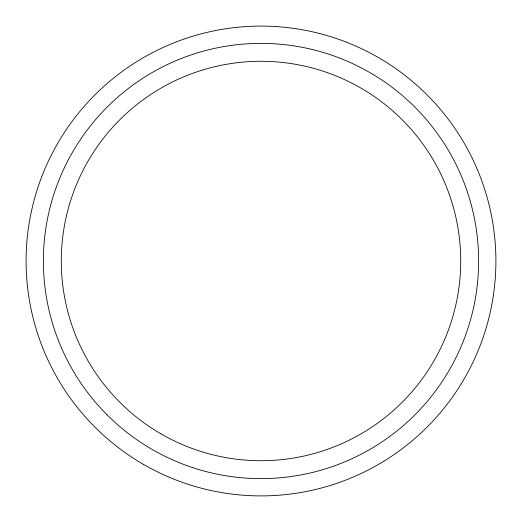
<?xml version="1.0" encoding="UTF-8"?>
<svg xmlns="http://www.w3.org/2000/svg" width="522" height="522" viewBox="0 0 522 522"><rect width="100%" height="100%" fill="white"/><g stroke="black" fill="none" stroke-linecap="round" stroke-linejoin="round"><path stroke-width="0.78" d="M143.55 464.43A234.9 234.9 0 0 0 495.9 261A234.9 234.9 0 0 0 143.55 57.57A234.9 234.9 0 0 0 143.55 464.43M107.121 414.879A217.615 217.615 0 0 0 471.203 317.324A217.615 217.615 0 0 0 204.676 50.797A217.615 217.615 0 0 0 107.121 414.879M161.141 433.958A199.717 199.717 0 0 0 460.717 261A199.717 199.717 0 0 0 161.141 88.042A199.717 199.717 0 0 0 161.141 433.958"/></g></svg>
